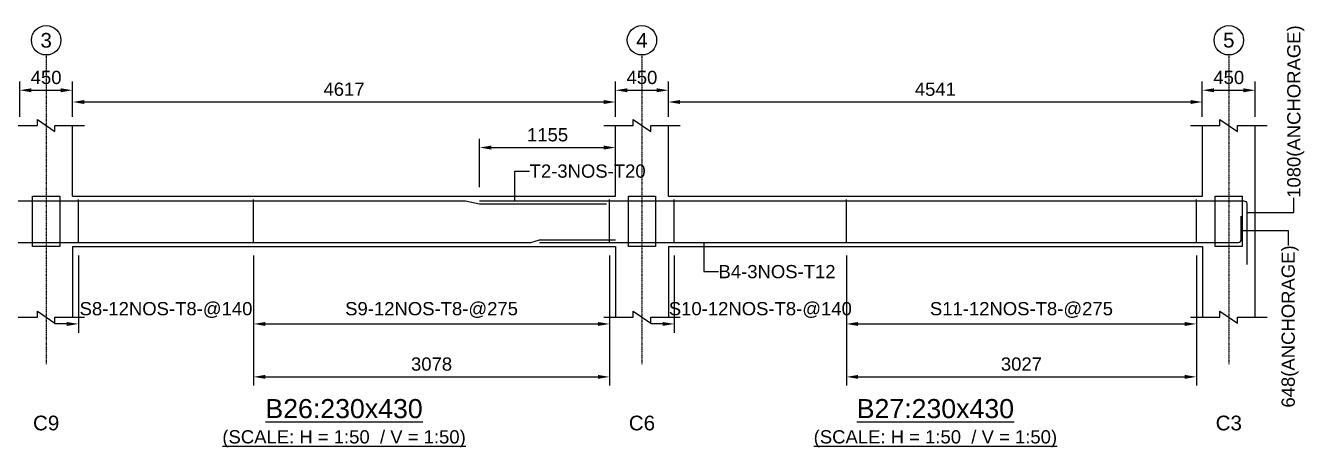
# Model space of a CAD drawing. Header units: inches. Extents: x -816171 to 9366335, y -450961 to 689132.
# Drawn here: x 4632057 to 4653810, y 202761 to 209936 of the extents above; entities that cross this region are included whole.
import ezdxf
from ezdxf.enums import TextEntityAlignment as Align

# ---------------------------------------------------------------- set-up
doc = ezdxf.new("R2010")
doc.units = ezdxf.units.IN
doc.header["$MEASUREMENT"] = 0
doc.linetypes.add('SCCenter', pattern=[1.2, 0.5, -0.3, 0.1, -0.3])
doc.linetypes.add('SCHidden', pattern=[1000, 500, -500])
for name, color, linetype in [('Concrete Line', 2, 'Continuous'), ('Cut Line', 31, 'Continuous'), ('Dimension', 31, 'Continuous'), ('Grid', 8, 'Continuous'), ('Labels', 4, 'Continuous'), ('Labels_Support', 4, 'Continuous'), ('Link', 225, 'Continuous'), ('Reinforcement', 130, 'Continuous'), ('Text', 31, 'Continuous')]:
    doc.layers.add(name, color=color, linetype=linetype)
doc.styles.add('SC-SansSerif', font='SansSerif')
doc.styles.get("Standard").update_dxf_attribs({"font": 'txt.shx'})
doc.dimstyles.new('SCBBSDimStyl', dxfattribs={"dimtxt": 225, "dimasz": 200, "dimexe": 150, "dimexo": 150, "dimgap": 100, "dimtad": 1, "dimtoh": 1, "dimdec": 0, "dimzin": 0, "dimdsep": 46, "dimtxsty": 'SC-SansSerif', "dimcen": 0.09, "dimclrd": 8, "dimclre": 8, "dimclrt": 31, "dimadec": 0, "dimazin": 0, "dimtfac": 1, "dimtdec": 0, "dimtix": 1, "dimtofl": 0, "dimtmove": 0, "dimatfit": 3, "dimfxl": 1, "dimtolj": 1, "dimtzin": 0, "dimarcsym": 0})
doc.dimstyles.get("Standard").update_dxf_attribs({"dimtxt": 0.18, "dimasz": 0.18, "dimexe": 0.18, "dimexo": 0.0625, "dimgap": 0.09, "dimtad": 0, "dimtih": 1, "dimtoh": 1, "dimdec": 4, "dimzin": 0, "dimdsep": 46, "dimtxsty": 'Standard', "dimcen": 0.09, "dimadec": 0, "dimazin": 0, "dimtfac": 1, "dimtdec": 4, "dimtofl": 0, "dimtmove": 0, "dimatfit": 3, "dimfxl": 1, "dimtolj": 1, "dimtzin": 0, "dimarcsym": 0})

# ---------------------------------------------------------------- blocks, each defined once
blk = doc.blocks.new('*D2099')
at = {"layer": 'DEFPOINTS', "color": 0, "transparency": 16777216}
for p in [(4632957, 206176), (4635935, 206176), (4635935, 204861)]:
    blk.add_point(p, dxfattribs=at)
at = {"layer": 'Dimension', "color": 8, "lineweight": -2, "transparency": 16777216}
for p, q in [((4632957, 206026), (4632957, 204711)), ((4635935, 206026), (4635935, 204711)), ((4632757, 204861), (4632557, 204861)), ((4636135, 204861), (4636335, 204861))]:
    blk.add_line(p, q, dxfattribs=at)
at = {"layer": 'Dimension', "color": 8, "transparency": 16777216}
for points in [[(4632757, 204894), (4632757, 204827), (4632957, 204861)], [(4636135, 204894), (4636135, 204827), (4635935, 204861)]]:
    blk.add_solid(points, dxfattribs=at)
at = {"layer": 'Dimension', "color": 31, "transparency": 16777216, "insert": (4634446, 205098), "char_height": 225, "attachment_point": 5, "style": 'SC-SansSerif'}
blk.add_mtext('\\A1;S8-12NOS-T8-@140', dxfattribs=at)
blk = doc.blocks.new('*D2100')
at = {"layer": 'DEFPOINTS', "color": 0, "transparency": 16777216}
for p in [(4635935, 206176), (4641991, 206176), (4641991, 204861)]:
    blk.add_point(p, dxfattribs=at)
at = {"layer": 'Dimension', "color": 8, "lineweight": -2, "transparency": 16777216}
for p, q in [((4635935, 206026), (4635935, 204711)), ((4641991, 206026), (4641991, 204711)), ((4636135, 204861), (4641791, 204861))]:
    blk.add_line(p, q, dxfattribs=at)
at = {"layer": 'Dimension', "color": 8, "transparency": 16777216}
for points in [[(4636135, 204894), (4636135, 204827), (4635935, 204861)], [(4641791, 204894), (4641791, 204827), (4641991, 204861)]]:
    blk.add_solid(points, dxfattribs=at)
at = {"layer": 'Dimension', "color": 31, "transparency": 16777216, "insert": (4638963, 205098), "char_height": 225, "attachment_point": 5, "style": 'SC-SansSerif'}
blk.add_mtext('\\A1;S9-12NOS-T8-@275', dxfattribs=at)
blk = doc.blocks.new('*D2101')
at = {"layer": 'DEFPOINTS', "color": 0, "transparency": 16777216}
for p in [(4635935, 206176), (4641991, 206176), (4641991, 203961)]:
    blk.add_point(p, dxfattribs=at)
at = {"layer": 'Dimension', "color": 8, "lineweight": -2, "transparency": 16777216}
for p, q in [((4635935, 206026), (4635935, 203811)), ((4641991, 206026), (4641991, 203811)), ((4636135, 203961), (4641791, 203961))]:
    blk.add_line(p, q, dxfattribs=at)
at = {"layer": 'Dimension', "color": 8, "transparency": 16777216}
for points in [[(4636135, 203994), (4636135, 203927), (4635935, 203961)], [(4641791, 203994), (4641791, 203927), (4641991, 203961)]]:
    blk.add_solid(points, dxfattribs=at)
at = {"layer": 'Dimension', "color": 31, "transparency": 16777216, "insert": (4638963, 204177), "char_height": 225, "attachment_point": 5, "style": 'SC-SansSerif'}
blk.add_mtext('\\A1;3078', dxfattribs=at)
blk = doc.blocks.new('*D2102')
at = {"layer": 'DEFPOINTS', "color": 0, "transparency": 16777216}
for p in [(4643091, 206176), (4646019, 206176), (4646019, 204861)]:
    blk.add_point(p, dxfattribs=at)
at = {"layer": 'Dimension', "color": 8, "lineweight": -2, "transparency": 16777216}
for p, q in [((4643091, 206026), (4643091, 204711)), ((4646019, 206026), (4646019, 204711)), ((4642891, 204861), (4642691, 204861)), ((4646219, 204861), (4646419, 204861))]:
    blk.add_line(p, q, dxfattribs=at)
at = {"layer": 'Dimension', "color": 8, "transparency": 16777216}
for points in [[(4642891, 204894), (4642891, 204827), (4643091, 204861)], [(4646219, 204894), (4646219, 204827), (4646019, 204861)]]:
    blk.add_solid(points, dxfattribs=at)
at = {"layer": 'Dimension', "color": 31, "transparency": 16777216, "insert": (4644555, 205098), "char_height": 225, "attachment_point": 5, "style": 'SC-SansSerif'}
blk.add_mtext('\\A1;S10-12NOS-T8-@140', dxfattribs=at)
blk = doc.blocks.new('*D2103')
at = {"layer": 'DEFPOINTS', "color": 0, "transparency": 16777216}
for p in [(4646019, 206176), (4651973, 206176), (4651973, 204861)]:
    blk.add_point(p, dxfattribs=at)
at = {"layer": 'Dimension', "color": 8, "lineweight": -2, "transparency": 16777216}
for p, q in [((4646019, 206026), (4646019, 204711)), ((4651973, 206026), (4651973, 204711)), ((4646219, 204861), (4651773, 204861))]:
    blk.add_line(p, q, dxfattribs=at)
at = {"layer": 'Dimension', "color": 8, "transparency": 16777216}
for points in [[(4646219, 204894), (4646219, 204827), (4646019, 204861)], [(4651773, 204894), (4651773, 204827), (4651973, 204861)]]:
    blk.add_solid(points, dxfattribs=at)
at = {"layer": 'Dimension', "color": 31, "transparency": 16777216, "insert": (4648996, 205098), "char_height": 225, "attachment_point": 5, "style": 'SC-SansSerif'}
blk.add_mtext('\\A1;S11-12NOS-T8-@275', dxfattribs=at)
blk = doc.blocks.new('*D2104')
at = {"layer": 'DEFPOINTS', "color": 0, "transparency": 16777216}
for p in [(4646019, 206176), (4651973, 206176), (4651973, 203961)]:
    blk.add_point(p, dxfattribs=at)
at = {"layer": 'Dimension', "color": 8, "lineweight": -2, "transparency": 16777216}
for p, q in [((4646019, 206026), (4646019, 203811)), ((4651973, 206026), (4651973, 203811)), ((4646219, 203961), (4651773, 203961))]:
    blk.add_line(p, q, dxfattribs=at)
at = {"layer": 'Dimension', "color": 8, "transparency": 16777216}
for points in [[(4646219, 203994), (4646219, 203927), (4646019, 203961)], [(4651773, 203994), (4651773, 203927), (4651973, 203961)]]:
    blk.add_solid(points, dxfattribs=at)
at = {"layer": 'Dimension', "color": 31, "transparency": 16777216, "insert": (4648996, 204177), "char_height": 225, "attachment_point": 5, "style": 'SC-SansSerif'}
blk.add_mtext('\\A1;3027', dxfattribs=at)
blk = doc.blocks.new('*D2105')
at = {"layer": 'DEFPOINTS', "color": 0, "transparency": 16777216}
for p in [(4642091, 207861), (4639781, 207036), (4642091, 207036)]:
    blk.add_point(p, dxfattribs=at)
at = {"layer": 'Dimension', "color": 8, "lineweight": -2, "transparency": 16777216}
for p, q in [((4639781, 207186), (4639781, 208011)), ((4642091, 207186), (4642091, 208011)), ((4639981, 207861), (4641891, 207861))]:
    blk.add_line(p, q, dxfattribs=at)
at = {"layer": 'Dimension', "color": 8, "transparency": 16777216}
for points in [[(4639981, 207894), (4639981, 207827), (4639781, 207861)], [(4641891, 207894), (4641891, 207827), (4642091, 207861)]]:
    blk.add_solid(points, dxfattribs=at)
at = {"layer": 'Dimension', "color": 31, "transparency": 16777216, "insert": (4640936, 208077), "char_height": 225, "attachment_point": 5, "style": 'SC-SansSerif'}
blk.add_mtext('\\A1;1155', dxfattribs=at)
blk = doc.blocks.new('*D1978')
at = {"layer": 'DEFPOINTS', "color": 0, "transparency": 16777216}
for p in [(4642091, 208636), (4632857, 208236), (4642091, 208236)]:
    blk.add_point(p, dxfattribs=at)
at = {"layer": 'Dimension', "color": 8, "lineweight": -2, "transparency": 16777216}
for p, q in [((4632857, 208386), (4632857, 208786)), ((4633057, 208636), (4641891, 208636)), ((4642091, 208386), (4642091, 208786))]:
    blk.add_line(p, q, dxfattribs=at)
at = {"layer": 'Dimension', "color": 8, "transparency": 16777216}
for points in [[(4633057, 208669), (4633057, 208602), (4632857, 208636)], [(4641891, 208669), (4641891, 208602), (4642091, 208636)]]:
    blk.add_solid(points, dxfattribs=at)
at = {"layer": 'Dimension', "color": 31, "transparency": 16777216, "insert": (4637474, 208852), "char_height": 225, "attachment_point": 5, "style": 'SC-SansSerif'}
blk.add_mtext('\\A1;4617', dxfattribs=at)
blk = doc.blocks.new('*D1979')
at = {"layer": 'DEFPOINTS', "color": 0, "transparency": 16777216}
for p in [(4652073, 208636), (4642991, 208236), (4652073, 208236)]:
    blk.add_point(p, dxfattribs=at)
at = {"layer": 'Dimension', "color": 8, "lineweight": -2, "transparency": 16777216}
for p, q in [((4642991, 208386), (4642991, 208786)), ((4643191, 208636), (4651873, 208636)), ((4652073, 208386), (4652073, 208786))]:
    blk.add_line(p, q, dxfattribs=at)
at = {"layer": 'Dimension', "color": 8, "transparency": 16777216}
for points in [[(4643191, 208669), (4643191, 208602), (4642991, 208636)], [(4651873, 208669), (4651873, 208602), (4652073, 208636)]]:
    blk.add_solid(points, dxfattribs=at)
at = {"layer": 'Dimension', "color": 31, "transparency": 16777216, "insert": (4647532, 208852), "char_height": 225, "attachment_point": 5, "style": 'SC-SansSerif'}
blk.add_mtext('\\A1;4541', dxfattribs=at)
blk = doc.blocks.new('*D1981')
at = {"layer": 'DEFPOINTS', "color": 0, "transparency": 16777216}
for p in [(4632857, 208836), (4631957, 208236), (4632857, 208236)]:
    blk.add_point(p, dxfattribs=at)
at = {"layer": 'Dimension', "color": 8, "lineweight": -2, "transparency": 16777216}
for p, q in [((4631957, 208386), (4631957, 208986)), ((4632157, 208836), (4632657, 208836)), ((4632857, 208386), (4632857, 208986))]:
    blk.add_line(p, q, dxfattribs=at)
at = {"layer": 'Dimension', "color": 8, "transparency": 16777216}
for points in [[(4632157, 208869), (4632157, 208802), (4631957, 208836)], [(4632657, 208869), (4632657, 208802), (4632857, 208836)]]:
    blk.add_solid(points, dxfattribs=at)
at = {"layer": 'Dimension', "color": 31, "transparency": 16777216, "insert": (4632407, 209052), "char_height": 225, "attachment_point": 5, "style": 'SC-SansSerif'}
blk.add_mtext('\\A1;450', dxfattribs=at)
blk = doc.blocks.new('*D1982')
at = {"layer": 'DEFPOINTS', "color": 0, "transparency": 16777216}
for p in [(4642991, 208836), (4642091, 208236), (4642991, 208236)]:
    blk.add_point(p, dxfattribs=at)
at = {"layer": 'Dimension', "color": 8, "lineweight": -2, "transparency": 16777216}
for p, q in [((4642091, 208386), (4642091, 208986)), ((4642291, 208836), (4642791, 208836)), ((4642991, 208386), (4642991, 208986))]:
    blk.add_line(p, q, dxfattribs=at)
at = {"layer": 'Dimension', "color": 8, "transparency": 16777216}
for points in [[(4642291, 208869), (4642291, 208802), (4642091, 208836)], [(4642791, 208869), (4642791, 208802), (4642991, 208836)]]:
    blk.add_solid(points, dxfattribs=at)
at = {"layer": 'Dimension', "color": 31, "transparency": 16777216, "insert": (4642541, 209052), "char_height": 225, "attachment_point": 5, "style": 'SC-SansSerif'}
blk.add_mtext('\\A1;450', dxfattribs=at)
blk = doc.blocks.new('*D1983')
at = {"layer": 'DEFPOINTS', "color": 0, "transparency": 16777216}
for p in [(4652973, 208836), (4652073, 208236), (4652973, 208236)]:
    blk.add_point(p, dxfattribs=at)
at = {"layer": 'Dimension', "color": 8, "lineweight": -2, "transparency": 16777216}
for p, q in [((4652073, 208386), (4652073, 208986)), ((4652273, 208836), (4652773, 208836)), ((4652973, 208386), (4652973, 208986))]:
    blk.add_line(p, q, dxfattribs=at)
at = {"layer": 'Dimension', "color": 8, "transparency": 16777216}
for points in [[(4652273, 208869), (4652273, 208802), (4652073, 208836)], [(4652773, 208869), (4652773, 208802), (4652973, 208836)]]:
    blk.add_solid(points, dxfattribs=at)
at = {"layer": 'Dimension', "color": 31, "transparency": 16777216, "insert": (4652523, 209052), "char_height": 225, "attachment_point": 5, "style": 'SC-SansSerif'}
blk.add_mtext('\\A1;450', dxfattribs=at)

msp = doc.modelspace()

# ---------------------------------------------------------------- linework, layer by layer
at = {"layer": 'Concrete Line'}
for p, q in [((4632857.34613, 207035.78156), (4632857.34613, 208235.78156)), ((4642091.34613, 207035.78156), (4642091.34613, 208235.78156)), ((4642991.34613, 207035.78156), (4642991.34613, 208235.78156)), ((4652073.34613, 207035.78156), (4652073.34613, 208235.78156)), ((4652973.34613, 204975.78156), (4652973.34613, 208235.78156)), ((4632857.34613, 206175.78156), (4632857.34613, 204975.78156)), ((4642091.34613, 206175.78156), (4642091.34613, 204975.78156)), ((4642991.34613, 206175.78156), (4642991.34613, 204975.78156)), ((4652073.34613, 206175.78156), (4652073.34613, 204975.78156))]:
    msp.add_line(p, q, dxfattribs=at)
for points in [[(4632177.34613, 207035.78156), (4632637.34613, 207035.78156), (4632637.34613, 207035.78156), (4632637.34613, 206175.78156), (4632637.34613, 206175.78156), (4632177.34613, 206175.78156), (4632177.34613, 206175.78156), (4632177.34613, 207035.78156)], [(4642311.34613, 207035.78156), (4642771.34613, 207035.78156), (4642771.34613, 207035.78156), (4642771.34613, 206175.78156), (4642771.34613, 206175.78156), (4642311.34613, 206175.78156), (4642311.34613, 206175.78156), (4642311.34613, 207035.78156)], [(4652293.34613, 207035.78156), (4652753.34613, 207035.78156), (4652753.34613, 207035.78156), (4652753.34613, 206175.78156), (4652753.34613, 206175.78156), (4652293.34613, 206175.78156), (4652293.34613, 206175.78156), (4652293.34613, 207035.78156)]]:
    msp.add_lwpolyline(points, close=True, dxfattribs=at)
at = {"layer": 'Concrete Line', "linetype": 'SCHidden'}
for points in [[(4632177.34613, 207035.78156), (4632637.34613, 207035.78156), (4632637.34613, 207035.78156), (4632637.34613, 206175.78156), (4632637.34613, 206175.78156), (4632177.34613, 206175.78156), (4632177.34613, 206175.78156), (4632177.34613, 207035.78156)], [(4642311.34613, 207035.78156), (4642771.34613, 207035.78156), (4642771.34613, 207035.78156), (4642771.34613, 206175.78156), (4642771.34613, 206175.78156), (4642311.34613, 206175.78156), (4642311.34613, 206175.78156), (4642311.34613, 207035.78156)], [(4652293.34613, 207035.78156), (4652753.34613, 207035.78156), (4652753.34613, 207035.78156), (4652753.34613, 206175.78156), (4652753.34613, 206175.78156), (4652293.34613, 206175.78156), (4652293.34613, 206175.78156), (4652293.34613, 207035.78156)]]:
    msp.add_lwpolyline(points, close=True, dxfattribs=at)
at = {"layer": 'Concrete Line'}
for points in [[(4632857.34613, 207035.78156), (4642091.34613, 207035.78156)], [(4642991.34613, 207035.78156), (4652073.34613, 207035.78156)], [(4632857.34613, 206175.78156), (4642091.34613, 206175.78156)], [(4642991.34613, 206175.78156), (4652073.34613, 206175.78156)]]:
    msp.add_lwpolyline(points, dxfattribs=at)
at = {"layer": 'Cut Line'}
for points in [[(4631757.34613, 208235.78156), (4632257.34613, 208235.78156), (4632257.34613, 208335.78156), (4632557.34613, 208135.78156), (4632557.34613, 208235.78156), (4633057.34613, 208235.78156)], [(4641891.34613, 208235.78156), (4642391.34613, 208235.78156), (4642391.34613, 208335.78156), (4642691.34613, 208135.78156), (4642691.34613, 208235.78156), (4643191.34613, 208235.78156)], [(4651873.34613, 208235.78156), (4652373.34613, 208235.78156), (4652373.34613, 208335.78156), (4652673.34613, 208135.78156), (4652673.34613, 208235.78156), (4653173.34613, 208235.78156)], [(4631757.34613, 204975.78156), (4632257.34613, 204975.78156), (4632257.34613, 205075.78156), (4632557.34613, 204875.78156), (4632557.34613, 204975.78156), (4633057.34613, 204975.78156)], [(4641891.34613, 204975.78156), (4642391.34613, 204975.78156), (4642391.34613, 205075.78156), (4642691.34613, 204875.78156), (4642691.34613, 204975.78156), (4643191.34613, 204975.78156)], [(4651873.34613, 204975.78156), (4652373.34613, 204975.78156), (4652373.34613, 205075.78156), (4652673.34613, 204875.78156), (4652673.34613, 204975.78156), (4653173.34613, 204975.78156)]]:
    msp.add_lwpolyline(points, dxfattribs=at)
at = {"layer": 'Grid', "linetype": 'SCCenter'}
for p, q in [((4632407.34613, 209435.78156), (4632407.34613, 204175.78156)), ((4642541.34613, 209435.78156), (4642541.34613, 204175.78156)), ((4652523.34613, 209435.78156), (4652523.34613, 204175.78156))]:
    msp.add_line(p, q, dxfattribs=at)
at = {"layer": 'Grid'}
for centre in [(4632407.34613, 209685.78156), (4642541.34613, 209685.78156), (4652523.34613, 209685.78156)]:
    msp.add_circle(centre, 250, dxfattribs=at)
at = {"layer": 'Link'}
for p, q in [((4632957.34613, 206235.78156), (4632957.34613, 206975.78156)), ((4635935.35221, 206235.78156), (4635935.35221, 206975.78156)), ((4641991.34613, 206235.78156), (4641991.34613, 206975.78156)), ((4643091.34613, 206235.78156), (4643091.34613, 206975.78156)), ((4646018.68553, 206235.78156), (4646018.68553, 206975.78156)), ((4651973.34613, 206235.78156), (4651973.34613, 206975.78156))]:
    msp.add_line(p, q, dxfattribs=at)
at = {"layer": 'Reinforcement'}
for points in [[(4619207.34613, 206205.78156), (4619207.34613, 206905.78156, -0.4142135624), (4619257.34613, 206955.78156), (4639540.85069, 206955.78156), (4639780.85069, 206903.78156), (4641940.85069, 206903.78156)], [(4619303.34613, 207005.78156), (4619303.34613, 206297.78156, 0.4142135624), (4619353.34613, 206247.78156), (4640653.3386, 206247.78156), (4640797.3386, 206291.78156), (4642093.3386, 206291.78156)], [(4639780.85069, 206955.78156), (4652778.35524, 206955.78156, -0.4142135343), (4652828.35524, 206905.78156), (4652828.35524, 205871.78156)], [(4640797.3386, 206247.78156), (4652685.6689, 206247.78156, 0.414213775), (4652735.6689, 206297.78156), (4652735.6689, 206691.78156)]]:
    msp.add_lwpolyline(points, format="xyb", dxfattribs=at)

# ---------------------------------------------------------------- texts
at = {"layer": 'Grid', "style": 'SC-SansSerif'}
for s, p in [('3', (4632407.34613, 209685.78156)), ('4', (4642541.34613, 209685.78156)), ('5', (4652523.34613, 209685.78156))]:
    msp.add_text(s, height=250, dxfattribs=at).set_placement(p, align=Align.MIDDLE)
at = {"layer": 'Labels', "style": 'SC-SansSerif'}
for s, p in [('%%uB26:230x430', (4637474.34613, 203160.78156)), ('%%uB27:230x430', (4647532.34613, 203160.78156))]:
    msp.add_text(s, height=325, dxfattribs=at).set_placement(p, align=Align.BOTTOM_CENTER)
at = {"layer": 'Labels_Support', "style": 'SC-SansSerif'}
for s, p in [('C9', (4632407.34613, 202975.78156)), ('C6', (4642541.34613, 202975.78156)), ('C3', (4652523.34613, 202975.78156))]:
    msp.add_text(s, height=250, dxfattribs=at).set_placement(p, align=Align.BOTTOM_CENTER)
at = {"layer": 'Text', "style": 'SC-SansSerif'}
msp.add_text('1080(ANCHORAGE)', height=225, rotation=90, dxfattribs=at).set_placement((4653629.34613, 207005.78156), align=Align.MIDDLE_LEFT)
for s, p in [('T2-3NOS-T20', (4640630.85069, 207460.78156)), ('B4-3NOS-T12', (4643843.3386, 205750.78156))]:
    msp.add_text(s, height=225, dxfattribs=at).set_placement(p, align=Align.MIDDLE_LEFT)
msp.add_text('648(ANCHORAGE)', height=225, rotation=90, dxfattribs=at).set_placement((4653533.34613, 206197.78156), align=Align.MIDDLE_RIGHT)
for p in [(4637474.34613, 202760.78156), (4647532.34613, 202760.78156)]:
    msp.add_text('%%u(SCALE: H = 1:50  / V = 1:50)', height=225, dxfattribs=at).set_placement(p, align=Align.BOTTOM_CENTER)

# ---------------------------------------------------------------- dimensions: what is measured, and where the dimension line sits
at = {"layer": 'Dimension'}
for base, p1, p2, text, picture, middle in [((4632857.34613, 208835.78156), (4631957.34613, 208235.78156), (4632857.34613, 208235.78156), '450', '*D1981', (4632407.34613, 209051.67662)), ((4642991.34613, 208835.78156), (4642091.34613, 208235.78156), (4642991.34613, 208235.78156), '450', '*D1982', (4642541.34613, 209051.67662)), ((4652973.34613, 208835.78156), (4652073.34613, 208235.78156), (4652973.34613, 208235.78156), '450', '*D1983', (4652523.34613, 209051.67662)), ((4642091.34613, 208635.78156), (4632857.34613, 208235.78156), (4642091.34613, 208235.78156), '4617', '*D1978', (4637474.34613, 208851.83094)), ((4652073.34613, 208635.78156), (4642991.34613, 208235.78156), (4652073.34613, 208235.78156), '4541', '*D1979', (4647532.34613, 208851.67662)), ((4642090.85073, 207860.78156), (4639780.85073, 207035.78156), (4642090.85073, 207035.78156), '1155', '*D2105', (4640935.85073, 208076.67662)), ((4635935.35223, 204860.78156), (4632957.34613, 206175.78156), (4635935.35223, 206175.78156), 'S8-12NOS-T8-@140', '*D2099', (4634446.34918, 205097.50995)), ((4641991.34613, 204860.78156), (4635935.35223, 206175.78156), (4641991.34613, 206175.78156), 'S9-12NOS-T8-@275', '*D2100', (4638963.34918, 205097.50995)), ((4641991.34613, 203960.78156), (4635935.35223, 206175.78156), (4641991.34613, 206175.78156), '3078', '*D2101', (4638963.34918, 204176.83094)), ((4646018.68553, 204860.78156), (4643091.34613, 206175.78156), (4646018.68553, 206175.78156), 'S10-12NOS-T8-@140', '*D2102', (4644555.01583, 205097.50995)), ((4651973.34613, 204860.78156), (4646018.68553, 206175.78156), (4651973.34613, 206175.78156), 'S11-12NOS-T8-@275', '*D2103', (4648996.01583, 205097.50995)), ((4651973.34613, 203960.78156), (4646018.68553, 206175.78156), (4651973.34613, 206175.78156), '3027', '*D2104', (4648996.01583, 204176.83094))]:
    dim = msp.add_linear_dim(base=base, p1=p1, p2=p2, text=text, dimstyle='SCBBSDimStyl', dxfattribs=at)
    dim.commit()
    dim.dimension.update_dxf_attribs({"geometry": picture, "text_midpoint": middle})

# ---------------------------------------------------------------- leaders
at = {"layer": 'Dimension', "color": 8}
for points in [[(4640380.85069, 206955.78156), (4640380.85069, 207460.78156), (4640630.85069, 207460.78156)], [(4652829.34613, 206755.78156), (4653629.34613, 206755.78156), (4653629.34613, 207005.78156)], [(4652733.34613, 206447.78156), (4653533.34613, 206447.78156), (4653533.34613, 206197.78156)], [(4643593.3386, 206247.78156), (4643593.3386, 205750.78156), (4643843.3386, 205750.78156)]]:
    msp.add_leader(points, dimstyle='Standard', dxfattribs=at)

doc.saveas('drawing.dxf')
